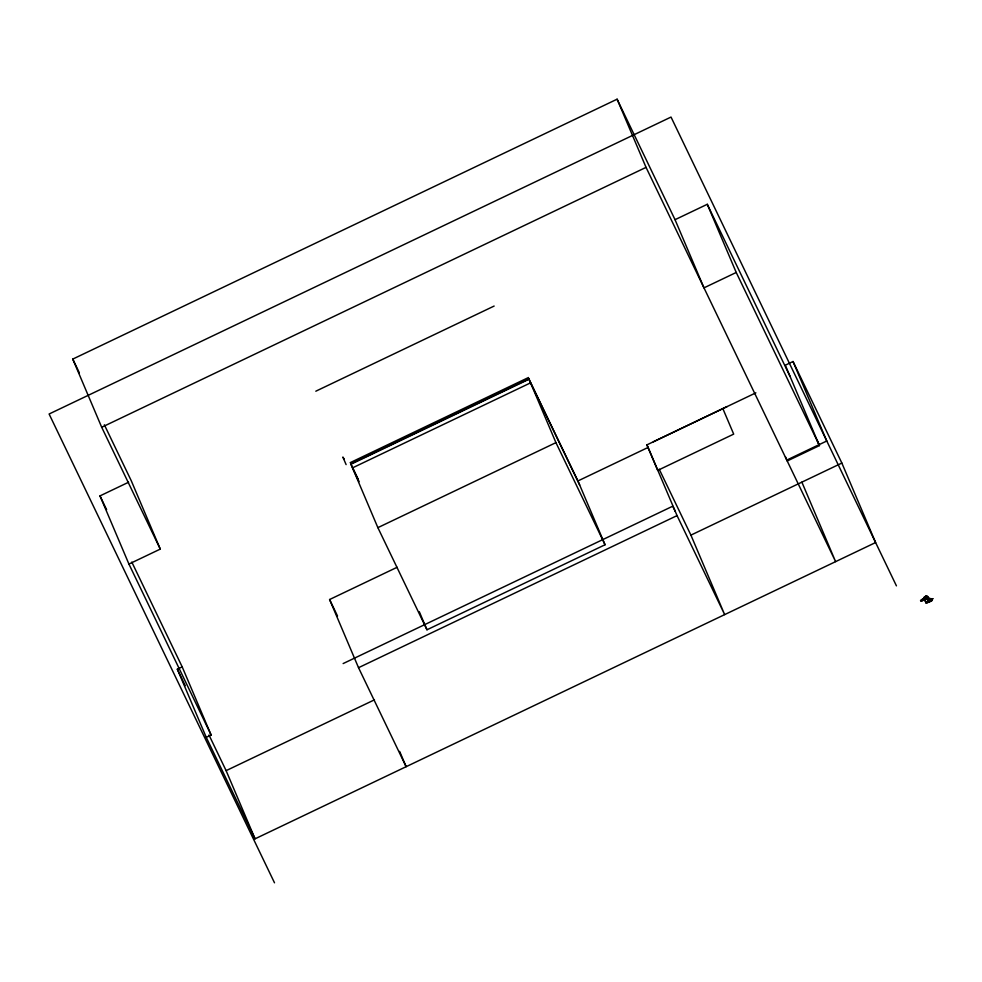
<?xml version="1.0" encoding="UTF-8"?>
<svg xmlns="http://www.w3.org/2000/svg" width="982" height="982" viewBox="0 0 982 982"><rect width="100%" height="100%" fill="white"/><g stroke="black" fill="none" stroke-linecap="round" stroke-linejoin="round"><path stroke-width="1.47" d="M927.069 602.064C927.094 601.929 928.567 601.782 928.088 599.646M924.05 597.94C939.001 596.761 908.681 604.998 926.124 597.559M932.814 598.627L930.752 599.572L932.826 598.652M927.781 601.082L928.076 599.13M926.443 602.175C926.885 603.169 933.477 600.395 931.832 599.965M924.381 597.51L926.689 596.184L924.995 597.424M926.517 597.486L925.695 597.584L927.695 596.442L926.063 596.97M932.47 599.474L931.979 600.321M921.803 600.849L924.393 599.548L922.307 600.235M928.653 598.554L930.997 598.578L929.254 601.058L925.633 602.899L930.543 601.328M924.197 599.904C923.203 600.837 925.449 600.518 925.523 599.683M924.983 600.076L924.393 600.37M928.616 601.819L927.536 602.273L929.009 601.696M924.774 596.847L924.062 597.387L926.701 596.172M924.872 600.739L926.173 602.764M922.577 600.26L920.858 601.131M929.132 598.161L927.585 596.491M924.332 598.075L923.669 598.284M922.994 599.511L923.583 599.02L922.515 598.983M929.573 601.598L927.573 602.101M930.862 599.695L929.647 600.518M926.983 601.929L928.076 601.659L927.168 601.88M924.59 596.946L925.216 596.565M819.037 444.686L785.293 365.206L793.026 361.511L841.856 463.062L875.6 542.543L255.062 838.824L206.269 737.372L211.142 735.052L128.924 564.061L160.275 549.098L101.698 427.268L72.766 359.093L617.101 99.194L675.039 219.686L703.984 287.861L736.23 272.468L707.286 204.293L675.039 219.686M101.698 427.268L646.046 167.37L617.101 99.194M315.811 391.204L494.142 306.053M128.924 564.061L99.992 495.898L128.617 482.223M350.169 462.669L528.5 377.518M374.142 452.395L528.746 378.573L555.935 442.637L605.047 544.764L426.974 629.781L377.874 527.653L350.684 463.59M350.955 464.253L529.028 379.236M377.874 527.653L555.935 442.637M722.85 408.61L733.689 434.118L657.707 470.39L646.88 444.883L755.87 392.849M206.269 737.372L177.337 669.196L182.198 666.876L131.809 562.085M399.637 751.39L406.131 766.697L358.528 667.699L329.596 599.523L397.133 567.277M577.956 480.935L648.108 447.436L646.88 444.883M343.135 663.574L672.756 506.196L675.309 511.499M786.791 460.079L826.77 440.992L793.026 361.511M817.294 440.574L819.467 445.57L787.22 460.975L785.465 456.863M358.528 667.699L677.052 515.611L648.108 447.436M677.052 515.611L724.655 614.609L690.911 535.129L841.856 463.062M255.062 838.824L226.118 770.649L374.449 699.835M927.241 601.757L928.236 601.524L927.634 602.715M925.253 596.381L926.591 596.013M925.928 596.234L926.578 596.307M927.474 602.629L930.138 601.34M929.561 600.677L927.524 601.279M931.943 600.677L930.961 600.628M344.338 459.33L342.865 457.047L346.106 464.609M896.431 585.861L671.025 117.067L49.1 414.011L274.506 882.806M707.286 204.293L790.093 376.511M736.23 272.468L819.467 445.57M646.046 167.37L835.608 561.63L801.877 482.15M659.18 469.138L690.911 535.129M578.128 481.364L528.844 378.819L350.783 463.835L358.258 479.437M579.662 484.985L530.562 382.857L352.501 467.874L359.13 481.671M329.596 599.523L337.526 616.021M72.766 359.093L79.346 372.792M104.35 424.801L131.343 480.922L160.275 549.098M99.992 495.898L106.621 509.683M177.337 669.196L185.242 685.645M208.982 735.002L226.118 770.649M727.11 406.573L653.325 441.814M577.846 480.701L605.047 544.764M419.302 611.712L426.974 629.781M182.198 666.876L211.142 735.052"/></g></svg>
